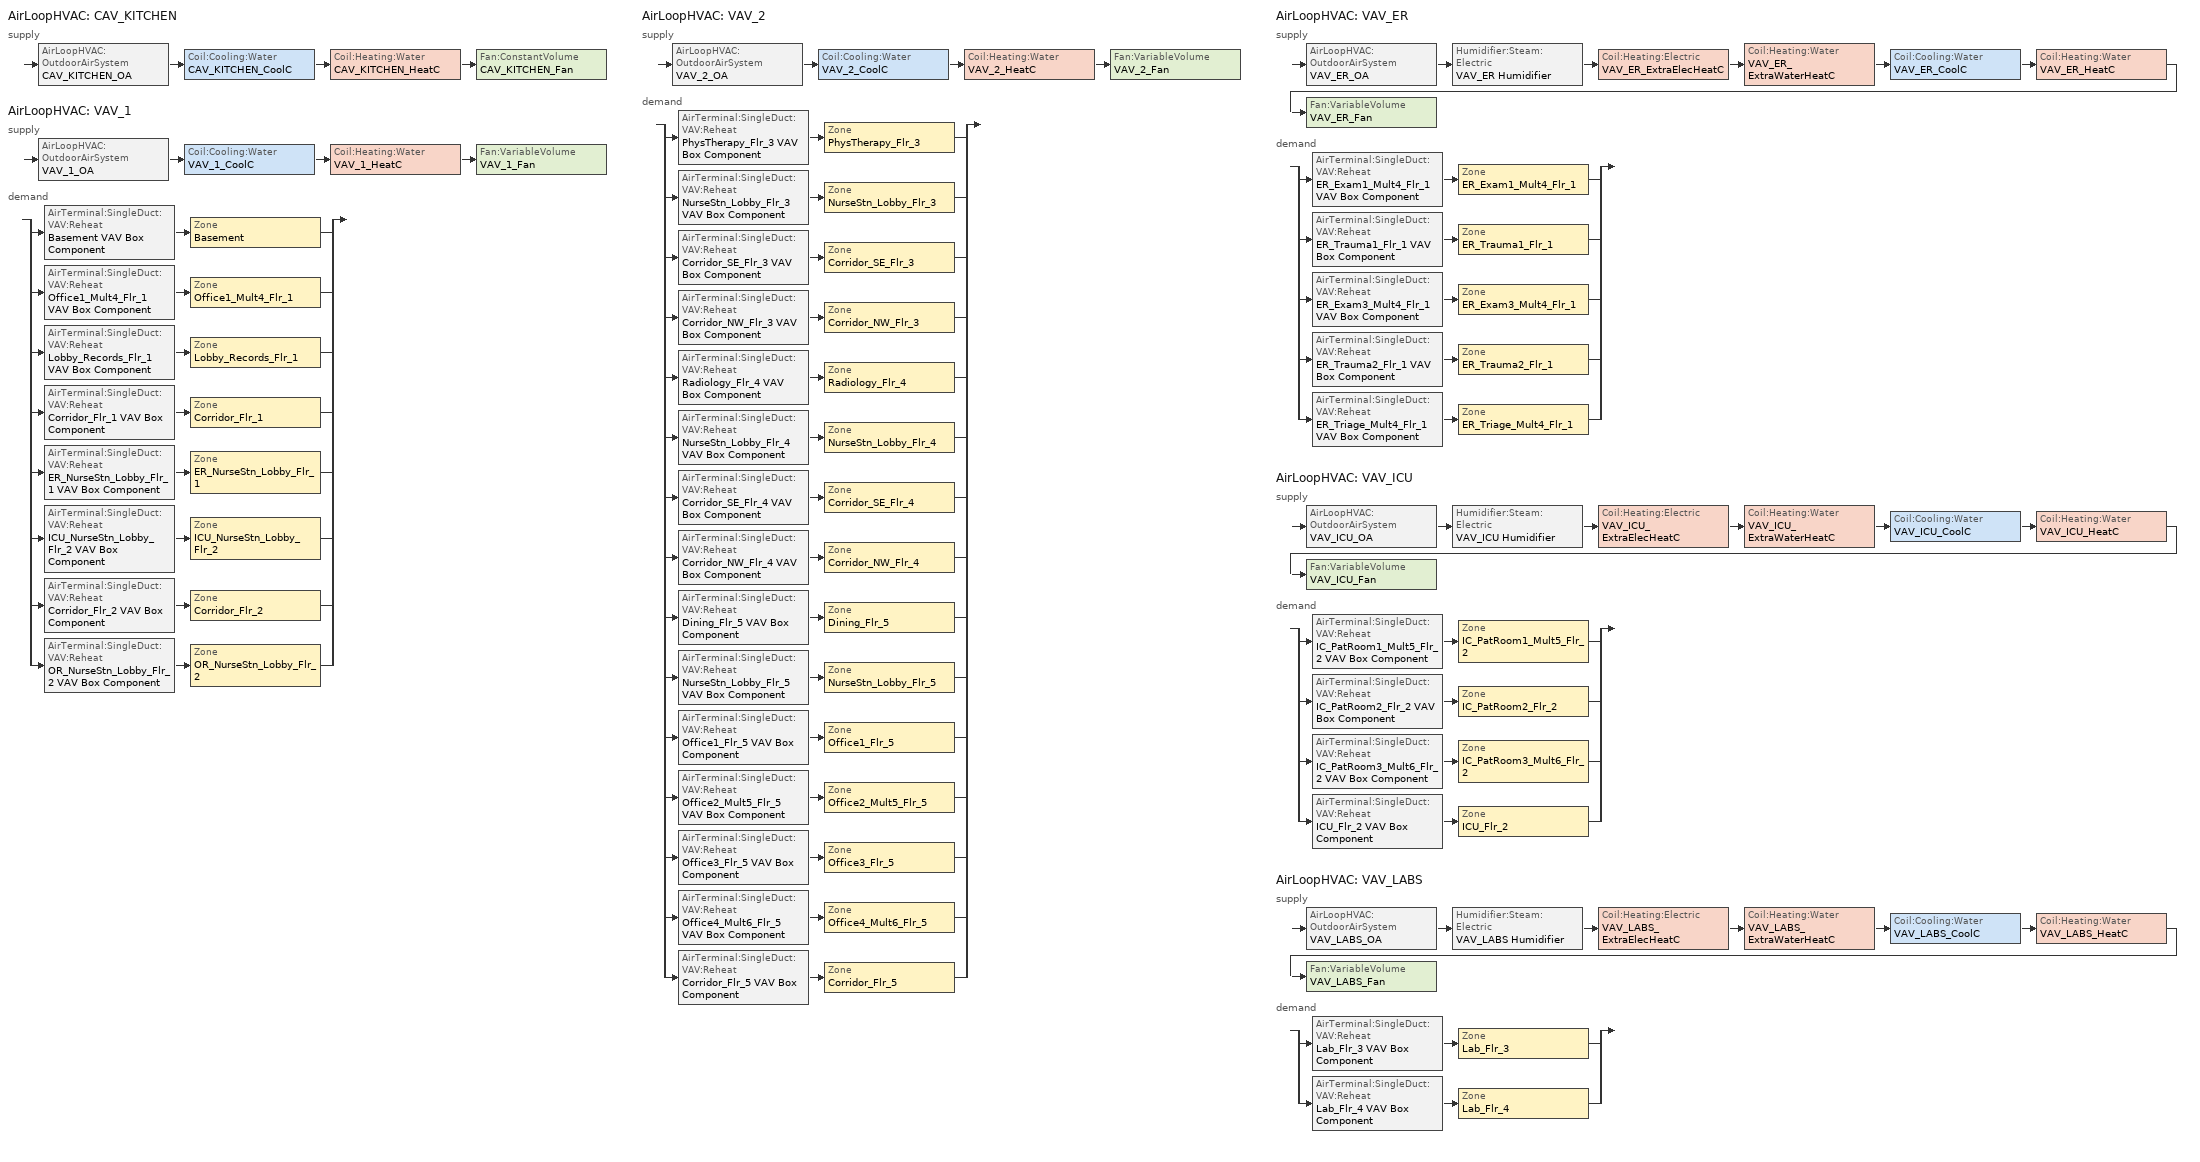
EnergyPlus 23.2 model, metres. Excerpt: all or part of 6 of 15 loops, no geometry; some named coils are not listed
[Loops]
AirLoopHVAC 'CAV_KITCHEN'
 supply: AirLoopHVAC:OutdoorAirSystem 'CAV_KITCHEN_OA' > Coil:Cooling:Water 'CAV_KITCHEN_CoolC' > Coil:Heating:Water 'CAV_KITCHEN_HeatC' > Fan:ConstantVolume 'CAV_KITCHEN_Fan'
AirLoopHVAC 'VAV_1'
 supply: AirLoopHVAC:OutdoorAirSystem 'VAV_1_OA' > Coil:Cooling:Water 'VAV_1_CoolC' > Coil:Heating:Water 'VAV_1_HeatC' > Fan:VariableVolume 'VAV_1_Fan'
 demand: split
  | AirTerminal:SingleDuct:VAV:Reheat 'Basement VAV Box Component' > Zone 'Basement'
  | AirTerminal:SingleDuct:VAV:Reheat 'Office1_Mult4_Flr_1 VAV Box Component' > Zone 'Office1_Mult4_Flr_1'
  | AirTerminal:SingleDuct:VAV:Reheat 'Lobby_Records_Flr_1 VAV Box Component' > Zone 'Lobby_Records_Flr_1'
  | AirTerminal:SingleDuct:VAV:Reheat 'Corridor_Flr_1 VAV Box Component' > Zone 'Corridor_Flr_1'
  | AirTerminal:SingleDuct:VAV:Reheat 'ER_NurseStn_Lobby_Flr_1 VAV Box Component' > Zone 'ER_NurseStn_Lobby_Flr_1'
  | AirTerminal:SingleDuct:VAV:Reheat 'ICU_NurseStn_Lobby_Flr_2 VAV Box Component' > Zone 'ICU_NurseStn_Lobby_Flr_2'
  | AirTerminal:SingleDuct:VAV:Reheat 'Corridor_Flr_2 VAV Box Component' > Zone 'Corridor_Flr_2'
  | AirTerminal:SingleDuct:VAV:Reheat 'OR_NurseStn_Lobby_Flr_2 VAV Box Component' > Zone 'OR_NurseStn_Lobby_Flr_2'
AirLoopHVAC 'VAV_2'
 supply: AirLoopHVAC:OutdoorAirSystem 'VAV_2_OA' > Coil:Cooling:Water 'VAV_2_CoolC' > Coil:Heating:Water 'VAV_2_HeatC' > Fan:VariableVolume 'VAV_2_Fan'
 demand: split
  | AirTerminal:SingleDuct:VAV:Reheat 'PhysTherapy_Flr_3 VAV Box Component' > Zone 'PhysTherapy_Flr_3'
  | AirTerminal:SingleDuct:VAV:Reheat 'NurseStn_Lobby_Flr_3 VAV Box Component' > Zone 'NurseStn_Lobby_Flr_3'
  | AirTerminal:SingleDuct:VAV:Reheat 'Corridor_SE_Flr_3 VAV Box Component' > Zone 'Corridor_SE_Flr_3'
  | AirTerminal:SingleDuct:VAV:Reheat 'Corridor_NW_Flr_3 VAV Box Component' > Zone 'Corridor_NW_Flr_3'
  | AirTerminal:SingleDuct:VAV:Reheat 'Radiology_Flr_4 VAV Box Component' > Zone 'Radiology_Flr_4'
  | AirTerminal:SingleDuct:VAV:Reheat 'NurseStn_Lobby_Flr_4 VAV Box Component' > Zone 'NurseStn_Lobby_Flr_4'
  | AirTerminal:SingleDuct:VAV:Reheat 'Corridor_SE_Flr_4 VAV Box Component' > Zone 'Corridor_SE_Flr_4'
  | AirTerminal:SingleDuct:VAV:Reheat 'Corridor_NW_Flr_4 VAV Box Component' > Zone 'Corridor_NW_Flr_4'
  | AirTerminal:SingleDuct:VAV:Reheat 'Dining_Flr_5 VAV Box Component' > Zone 'Dining_Flr_5'
  | AirTerminal:SingleDuct:VAV:Reheat 'NurseStn_Lobby_Flr_5 VAV Box Component' > Zone 'NurseStn_Lobby_Flr_5'
  | AirTerminal:SingleDuct:VAV:Reheat 'Office1_Flr_5 VAV Box Component' > Zone 'Office1_Flr_5'
  | AirTerminal:SingleDuct:VAV:Reheat 'Office2_Mult5_Flr_5 VAV Box Component' > Zone 'Office2_Mult5_Flr_5'
  | AirTerminal:SingleDuct:VAV:Reheat 'Office3_Flr_5 VAV Box Component' > Zone 'Office3_Flr_5'
  | AirTerminal:SingleDuct:VAV:Reheat 'Office4_Mult6_Flr_5 VAV Box Component' > Zone 'Office4_Mult6_Flr_5'
  | AirTerminal:SingleDuct:VAV:Reheat 'Corridor_Flr_5 VAV Box Component' > Zone 'Corridor_Flr_5'
AirLoopHVAC 'VAV_ER'
 supply: AirLoopHVAC:OutdoorAirSystem 'VAV_ER_OA' > Humidifier:Steam:Electric 'VAV_ER Humidifier' > Coil:Heating:Electric 'VAV_ER_ExtraElecHeatC' > Coil:Heating:Water 'VAV_ER_ExtraWaterHeatC' > Coil:Cooling:Water 'VAV_ER_CoolC' > Coil:Heating:Water 'VAV_ER_HeatC' > Fan:VariableVolume 'VAV_ER_Fan'
 demand: split
  | AirTerminal:SingleDuct:VAV:Reheat 'ER_Exam1_Mult4_Flr_1 VAV Box Component' > Zone 'ER_Exam1_Mult4_Flr_1'
  | AirTerminal:SingleDuct:VAV:Reheat 'ER_Trauma1_Flr_1 VAV Box Component' > Zone 'ER_Trauma1_Flr_1'
  | AirTerminal:SingleDuct:VAV:Reheat 'ER_Exam3_Mult4_Flr_1 VAV Box Component' > Zone 'ER_Exam3_Mult4_Flr_1'
  | AirTerminal:SingleDuct:VAV:Reheat 'ER_Trauma2_Flr_1 VAV Box Component' > Zone 'ER_Trauma2_Flr_1'
  | AirTerminal:SingleDuct:VAV:Reheat 'ER_Triage_Mult4_Flr_1 VAV Box Component' > Zone 'ER_Triage_Mult4_Flr_1'
AirLoopHVAC 'VAV_ICU'
 supply: AirLoopHVAC:OutdoorAirSystem 'VAV_ICU_OA' > Humidifier:Steam:Electric 'VAV_ICU Humidifier' > Coil:Heating:Electric 'VAV_ICU_ExtraElecHeatC' > Coil:Heating:Water 'VAV_ICU_ExtraWaterHeatC' > Coil:Cooling:Water 'VAV_ICU_CoolC' > Coil:Heating:Water 'VAV_ICU_HeatC' > Fan:VariableVolume 'VAV_ICU_Fan'
 demand: split
  | AirTerminal:SingleDuct:VAV:Reheat 'IC_PatRoom1_Mult5_Flr_2 VAV Box Component' > Zone 'IC_PatRoom1_Mult5_Flr_2'
  | AirTerminal:SingleDuct:VAV:Reheat 'IC_PatRoom2_Flr_2 VAV Box Component' > Zone 'IC_PatRoom2_Flr_2'
  | AirTerminal:SingleDuct:VAV:Reheat 'IC_PatRoom3_Mult6_Flr_2 VAV Box Component' > Zone 'IC_PatRoom3_Mult6_Flr_2'
  | AirTerminal:SingleDuct:VAV:Reheat 'ICU_Flr_2 VAV Box Component' > Zone 'ICU_Flr_2'
AirLoopHVAC 'VAV_LABS'
 supply: AirLoopHVAC:OutdoorAirSystem 'VAV_LABS_OA' > Humidifier:Steam:Electric 'VAV_LABS Humidifier' > Coil:Heating:Electric 'VAV_LABS_ExtraElecHeatC' > Coil:Heating:Water 'VAV_LABS_ExtraWaterHeatC' > Coil:Cooling:Water 'VAV_LABS_CoolC' > Coil:Heating:Water 'VAV_LABS_HeatC' > Fan:VariableVolume 'VAV_LABS_Fan'
 demand: split
  | AirTerminal:SingleDuct:VAV:Reheat 'Lab_Flr_3 VAV Box Component' > Zone 'Lab_Flr_3'
  | AirTerminal:SingleDuct:VAV:Reheat 'Lab_Flr_4 VAV Box Component' > Zone 'Lab_Flr_4'
[AirLoopHVAC] Design supply air flow rate=Autosize
CAV_KITCHEN; VAV_1; VAV_2; VAV_ER; VAV_ICU; VAV_LABS
[AirTerminal:SingleDuct:ConstantVolume:NoReheat]
Kitchen_Flr_5 CAV Box: Availability schedule=ALWAYS_ON; Maximum air flow rate=Autosize
[AirTerminal:SingleDuct:VAV:Reheat] Availability schedule=ALWAYS_ON; Convergence tolerance=0.001; Damper heating action=ReverseWithLimits; Maximum air flow rate=Autosize; Maximum flow fraction during reheat=0.5; Maximum hot water or steam flow rate=Autosize; Maximum reheat air temperature=40; Minimum hot water or steam flow rate=0; Zone minimum air flow input method=Constant
Name | Constant minimum air flow fraction | Reheat coil
Basement VAV Box Component | 0.378 | Basement VAV Box Reheat Coil
Corridor_Flr_1 VAV Box Component | 0.51 | Corridor_Flr_1 VAV Box Reheat Coil
Corridor_Flr_2 VAV Box Component | 0.538 | Corridor_Flr_2 VAV Box Reheat Coil
Corridor_Flr_5 VAV Box Component | 0.273 | Corridor_Flr_5 VAV Box Reheat Coil
Corridor_NW_Flr_3 VAV Box Component | 0.476 | Corridor_NW_Flr_3 VAV Box Reheat Coil
Corridor_NW_Flr_4 VAV Box Component | 0.424 | Corridor_NW_Flr_4 VAV Box Reheat Coil
Corridor_SE_Flr_3 VAV Box Component | 0.482 | Corridor_SE_Flr_3 VAV Box Reheat Coil
Corridor_SE_Flr_4 VAV Box Component | 0.425 | Corridor_SE_Flr_4 VAV Box Reheat Coil
Dining_Flr_5 VAV Box Component | 0.579 | Dining_Flr_5 VAV Box Reheat Coil
ER_Exam1_Mult4_Flr_1 VAV Box Component | 1 | ER_Exam1_Mult4_Flr_1 VAV Box Reheat Coil
ER_Exam3_Mult4_Flr_1 VAV Box Component | 1 | ER_Exam3_Mult4_Flr_1 VAV Box Reheat Coil
ER_NurseStn_Lobby_Flr_1 VAV Box Component | 0.204 | ER_NurseStn_Lobby_Flr_1 VAV Box Reheat Coil
ER_Trauma1_Flr_1 VAV Box Component | 1 | ER_Trauma1_Flr_1 VAV Box Reheat Coil
ER_Trauma2_Flr_1 VAV Box Component | 1 | ER_Trauma2_Flr_1 VAV Box Reheat Coil
ER_Triage_Mult4_Flr_1 VAV Box Component | 1 | ER_Triage_Mult4_Flr_1 VAV Box Reheat Coil
ICU_Flr_2 VAV Box Component | 1 | ICU_Flr_2 VAV Box Reheat Coil
ICU_NurseStn_Lobby_Flr_2 VAV Box Component | 0.161 | ICU_NurseStn_Lobby_Flr_2 VAV Box Reheat Coil
IC_PatRoom1_Mult5_Flr_2 VAV Box Component | 1 | IC_PatRoom1_Mult5_Flr_2 VAV Box Reheat Coil
IC_PatRoom2_Flr_2 VAV Box Component | 1 | IC_PatRoom2_Flr_2 VAV Box Reheat Coil
IC_PatRoom3_Mult6_Flr_2 VAV Box Component | 1 | IC_PatRoom3_Mult6_Flr_2 VAV Box Reheat Coil
Lab_Flr_3 VAV Box Component | 1 | Lab_Flr_3 VAV Box Reheat Coil
Lab_Flr_4 VAV Box Component | 1 | Lab_Flr_4 VAV Box Reheat Coil
Lobby_Records_Flr_1 VAV Box Component | 0.438 | Lobby_Records_Flr_1 VAV Box Reheat Coil
NurseStn_Lobby_Flr_3 VAV Box Component | 0.25 | NurseStn_Lobby_Flr_3 VAV Box Reheat Coil
NurseStn_Lobby_Flr_4 VAV Box Component | 0.233 | NurseStn_Lobby_Flr_4 VAV Box Reheat Coil
NurseStn_Lobby_Flr_5 VAV Box Component | 0.185 | NurseStn_Lobby_Flr_5 VAV Box Reheat Coil
OR_NurseStn_Lobby_Flr_2 VAV Box Component | 0.202 | OR_NurseStn_Lobby_Flr_2 VAV Box Reheat Coil
Office1_Flr_5 VAV Box Component | 0.161 | Office1_Flr_5 VAV Box Reheat Coil
Office1_Mult4_Flr_1 VAV Box Component | 0.131 | Office1_Mult4_Flr_1 VAV Box Reheat Coil
Office2_Mult5_Flr_5 VAV Box Component | 0.236 | Office2_Mult5_Flr_5 VAV Box Reheat Coil
Office3_Flr_5 VAV Box Component | 0.132 | Office3_Flr_5 VAV Box Reheat Coil
Office4_Mult6_Flr_5 VAV Box Component | 0.113 | Office4_Mult6_Flr_5 VAV Box Reheat Coil
PhysTherapy_Flr_3 VAV Box Component | 0.223 | PhysTherapy_Flr_3 VAV Box Reheat Coil
Radiology_Flr_4 VAV Box Component | 0.056 | Radiology_Flr_4 VAV Box Reheat Coil
[Coil:Cooling:Water] Availability schedule=ALWAYS_ON; Design air flow rate=Autosize; Design inlet air humidity ratio=Autosize; Design inlet air temperature=Autosize; Design inlet water temperature=8.89; Design outlet air humidity ratio=Autosize; Design outlet air temperature=Autosize; Design water flow rate=Autosize; Heat exchanger configuration=CrossFlow; Type of analysis=SimpleAnalysis
CAV_KITCHEN_CoolC; VAV_1_CoolC; VAV_2_CoolC; VAV_ER_CoolC; VAV_ICU_CoolC; VAV_LABS_CoolC
[Coil:Heating:Electric] Efficiency=1; Nominal capacity=10000000
Name | Availability schedule
VAV_ER_ExtraElecHeatC | ER_ExtraElecHeatC_Sch
VAV_ICU_ExtraElecHeatC | ICU_ExtraElecHeatC_Sch
VAV_LABS_ExtraElecHeatC | LABS_ExtraElecHeatC_Sch
[Coil:Heating:Water] Rated capacity=Autosize; Rated inlet water temperature=48.89; Rated outlet water temperature=35
Name | Availability schedule | Maximum water flow rate | Performance input method | Rated inlet air temperature | Rated outlet air temperature | U factor times area value | Rated ratio for air and water convection
CAV_KITCHEN_HeatC; VAV_1_HeatC; VAV_2_HeatC; VAV_ER_HeatC; VAV_ICU_HeatC; VAV_LABS_HeatC | ALWAYS_ON | Autosize | UFactorTimesAreaAndDesignWaterFlowRate | 12.8 | 40 | Autosize
VAV_ER_ExtraWaterHeatC | ER_ExtraWaterHeatC_Sch |  | NominalCapacity | 16.6 | 32.2 |  | 0.5
VAV_ICU_ExtraWaterHeatC | ICU_ExtraWaterHeatC_Sch |  | NominalCapacity | 16.6 | 32.2 |  | 0.5
VAV_LABS_ExtraWaterHeatC | LABS_ExtraWaterHeatC_Sch |  | NominalCapacity | 16.6 | 32.2 |  | 0.5
[Controller:MechanicalVentilation] Availability schedule=BLDG_OA_FRAC_SCH; Demand controlled ventilation=Yes; System outdoor air method=Standard62.1VentilationRateProcedureWithLimit
Name | Zone or zonelist name 1 | Design specification outdoor air object name 1 | Design specification zone air distribution object name 1 | Zone or zonelist name 2 | Design specification outdoor air object name 2 | Design specification zone air distribution object name 2 | Zone or zonelist name 3 | Design specification outdoor air object name 3 | Design specification zone air distribution object name 3 | Zone or zonelist name 4 | Design specification outdoor air object name 4 | Design specification zone air distribution object name 4 | Zone or zonelist name 5 | Design specification outdoor air object name 5 | Design specification zone air distribution object name 5 | Zone or zonelist name 6 | Design specification outdoor air object name 6 | Design specification zone air distribution object name 6 | Zone or zonelist name 7 | Design specification outdoor air object name 7 | Design specification zone air distribution object name 7 | Zone or zonelist name 8 | Design specification outdoor air object name 8 | Design specification zone air distribution object name 8 | Zone or zonelist name 9 | Design specification outdoor air object name 9 | Design specification zone air distribution object name 9 | Zone or zonelist name 10 | Design specification outdoor air object name 10 | Design specification zone air distribution object name 10 | Zone or zonelist name 11 | Design specification outdoor air object name 11 | Design specification zone air distribution object name 11 | Zone or zonelist name 12 | Design specification outdoor air object name 12 | Design specification zone air distribution object name 12 | Zone or zonelist name 13 | Design specification outdoor air object name 13 | Design specification zone air distribution object name 13 | Zone or zonelist name 14 | Design specification outdoor air object name 14 | Design specification zone air distribution object name 14 | Zone or zonelist name 15 | Design specification outdoor air object name 15 | Design specification zone air distribution object name 15
VAV_1_DCV | Basement | CM DSOA Basement | CM DSZAD Basement | Office1_Mult4_Flr_1 | CM DSOA Office1_Mult4_Flr_1 | CM DSZAD Office1_Mult4_Flr_1 | Lobby_Records_Flr_1 | CM DSOA Lobby_Records_Flr_1 | CM DSZAD Lobby_Records_Flr_1 | Corridor_Flr_1 | CM DSOA Corridor_Flr_1 | CM DSZAD Corridor_Flr_1 | Er_Nursestn_Lobby_Flr_1 | CM DSOA Er_Nursestn_Lobby_Flr_1 | CM DSZAD Er_Nursestn_Lobby_Flr_1 | Icu_Nursestn_Lobby_Flr_2 | CM DSOA Icu_Nursestn_Lobby_Flr_2 | CM DSZAD Icu_Nursestn_Lobby_Flr_2 | Corridor_Flr_2 | CM DSOA Corridor_Flr_2 | CM DSZAD Corridor_Flr_2 | Or_Nursestn_Lobby_Flr_2 | CM DSOA Or_Nursestn_Lobby_Flr_2 | CM DSZAD Or_Nursestn_Lobby_Flr_2
VAV_2_DCV | Phystherapy_Flr_3 | CM DSOA Phystherapy_Flr_3 | CM DSZAD Phystherapy_Flr_3 | Nursestn_Lobby_Flr_3 | CM DSOA Nursestn_Lobby_Flr_3 | CM DSZAD Nursestn_Lobby_Flr_3 | Corridor_Se_Flr_3 | CM DSOA Corridor_Se_Flr_3 | CM DSZAD Corridor_Se_Flr_3 | Corridor_Nw_Flr_3 | CM DSOA Corridor_Nw_Flr_3 | CM DSZAD Corridor_Nw_Flr_3 | Radiology_Flr_4 | CM DSOA Radiology_Flr_4 | CM DSZAD Radiology_Flr_4 | Nursestn_Lobby_Flr_4 | CM DSOA Nursestn_Lobby_Flr_4 | CM DSZAD Nursestn_Lobby_Flr_4 | Corridor_Se_Flr_4 | CM DSOA Corridor_Se_Flr_4 | CM DSZAD Corridor_Se_Flr_4 | Corridor_Nw_Flr_4 | CM DSOA Corridor_Nw_Flr_4 | CM DSZAD Corridor_Nw_Flr_4 | Dining_Flr_5 | CM DSOA Dining_Flr_5 | CM DSZAD Dining_Flr_5 | Nursestn_Lobby_Flr_5 | CM DSOA Nursestn_Lobby_Flr_5 | CM DSZAD Nursestn_Lobby_Flr_5 | Office1_Flr_5 | CM DSOA Office1_Flr_5 | CM DSZAD Office1_Flr_5 | Office2_Mult5_Flr_5 | CM DSOA Office2_Mult5_Flr_5 | CM DSZAD Office2_Mult5_Flr_5 | Office3_Flr_5 | CM DSOA Office3_Flr_5 | CM DSZAD Office3_Flr_5 | Office4_Mult6_Flr_5 | CM DSOA Office4_Mult6_Flr_5 | CM DSZAD Office4_Mult6_Flr_5 | Corridor_Flr_5 | CM DSOA Corridor_Flr_5 | CM DSZAD Corridor_Flr_5
[Controller:OutdoorAir] Economizer control action type=ModulateFlow; Lockout type=LockoutWithHeating; Maximum outdoor air flow rate=Autosize; Minimum limit type=FixedMinimum
Name | Economizer control type | Minimum outdoor air flow rate | Minimum outdoor air schedule | Heat recovery bypass control type | Maximum fraction of outdoor air schedule | Mechanical ventilation controller | Minimum fraction of outdoor air schedule
CAV_KITCHEN_OA_Controller | DifferentialDryBulb | Autosize | Kitchen_Exhaust_SCH
VAV_1_OA_Controller | DifferentialDryBulb | 0 | MinOA_Sched | BypassWhenOAFlowGreaterThanMinimum | VAV_1 Max OA Fraction | VAV_1_DCV | BLDG_OA_FRAC_SCH
VAV_2_OA_Controller | DifferentialDryBulb | 0 | MinOA_Sched |  | VAV_2 Max OA Fraction | VAV_2_DCV | BLDG_OA_FRAC_SCH
VAV_ER_OA_Controller | NoEconomizer | Autosize | MinOA_Sched |  |  |  | VAV_ER_OAminOAFracSchedule
VAV_ICU_OA_Controller | NoEconomizer | Autosize | MinOA_Sched | BypassWhenOAFlowGreaterThanMinimum |  |  | VAV_ICU_OAminOAFracSchedule
VAV_LABS_OA_Controller | NoEconomizer | Autosize | MinOA_Sched |  |  |  | VAV_LABS_OAminOAFracSchedule
[Controller:WaterCoil] Actuator variable=Flow; Maximum actuated flow=Autosize; Minimum actuated flow=0
Name | Action | Control variable | Controller convergence tolerance
CAV_KITCHEN_CoolC_Controller; VAV_1_CoolC_Controller; VAV_2_CoolC_Controller | Reverse | Temperature
CAV_KITCHEN_HeatC_Controller; VAV_1_HeatC_Controller; VAV_2_HeatC_Controller; VAV_ER_ExtraWaterHeatC_Controller; VAV_ER_HeatC_Controller; VAV_ICU_ExtraWaterHeatC_Controller; VAV_ICU_HeatC_Controller; VAV_LABS_ExtraWaterHeatC_Controller; VAV_LABS_HeatC_Controller | Normal | Temperature | 0.0001
VAV_ER_CoolC_Controller; VAV_ICU_CoolC_Controller; VAV_LABS_CoolC_Controller | Reverse | TemperatureAndHumidityRatio
[DesignSpecification:OutdoorAir]
Name | Outdoor air flow per person | Outdoor air flow per zone floor area | Outdoor air method | Outdoor air flow per zone
CM DSOA Basement | 1e-08 | 0.000368277 | Sum
CM DSOA Corridor_Flr_1; CM DSOA Corridor_Flr_2; CM DSOA Corridor_Flr_5; CM DSOA Corridor_Nw_Flr_3; CM DSOA Corridor_Nw_Flr_4; CM DSOA Corridor_Se_Flr_3; CM DSOA Corridor_Se_Flr_4 | 1e-08 | 0.000304781 | Sum
CM DSOA Dining_Flr_5 | 1e-08 | 0.00129532 | Sum
CM DSOA Er_Nursestn_Lobby_Flr_1; CM DSOA Icu_Nursestn_Lobby_Flr_2; CM DSOA Lobby_Records_Flr_1; CM DSOA Nursestn_Lobby_Flr_3; CM DSOA Nursestn_Lobby_Flr_4; CM DSOA Nursestn_Lobby_Flr_5; CM DSOA Or_Nursestn_Lobby_Flr_2 | 1e-08 | 0.000338645 | Sum
CM DSOA Office1_Flr_5; CM DSOA Office1_Mult4_Flr_1; CM DSOA Office2_Mult5_Flr_5; CM DSOA Office3_Flr_5; CM DSOA Office4_Mult6_Flr_5 | 1e-08 | 0.00048257 | Sum
CM DSOA Phystherapy_Flr_3; CM DSOA Radiology_Flr_4 | 1e-08 | 0.000380976 | Sum
SZ DSOA Basement |  | 0.000368277 | Flow/Area | 0
SZ DSOA Corridor_Flr_1; SZ DSOA Corridor_Flr_2; SZ DSOA Corridor_NW_Flr_3; SZ DSOA Corridor_NW_Flr_4; SZ DSOA Corridor_SE_Flr_3; SZ DSOA Corridor_SE_Flr_4 |  | 0.000304781 | Flow/Area | 0
SZ DSOA Corridor_Flr_5 |  | 0.000304798 | Flow/Area | 0
SZ DSOA Dining_Flr_5 |  | 0.00129532 | Flow/Area | 0
SZ DSOA ER_Exam1_Mult4_Flr_1; SZ DSOA ER_Exam3_Mult4_Flr_1; SZ DSOA ER_Trauma1_Flr_1; SZ DSOA ER_Trauma2_Flr_1; SZ DSOA ER_Triage_Mult4_Flr_1 |  | 0.00237022 | Flow/Area | 0
SZ DSOA ER_NurseStn_Lobby_Flr_1; SZ DSOA ICU_NurseStn_Lobby_Flr_2; SZ DSOA Lobby_Records_Flr_1; SZ DSOA NurseStn_Lobby_Flr_3; SZ DSOA NurseStn_Lobby_Flr_4; SZ DSOA NurseStn_Lobby_Flr_5; SZ DSOA OR_NurseStn_Lobby_Flr_2 |  | 0.000338645 | Flow/Area | 0
SZ DSOA ICU_Flr_2; SZ DSOA IC_PatRoom1_Mult5_Flr_2; SZ DSOA IC_PatRoom2_Flr_2; SZ DSOA IC_PatRoom3_Mult6_Flr_2 |  | 0.00237024 | Flow/Area | 0
SZ DSOA Lab_Flr_3; SZ DSOA Lab_Flr_4 |  | 0.00116833 | Flow/Area | 0
SZ DSOA Office1_Flr_5; SZ DSOA Office1_Mult4_Flr_1; SZ DSOA Office2_Mult5_Flr_5; SZ DSOA Office3_Flr_5; SZ DSOA Office4_Mult6_Flr_5 |  | 0.00048257 | Flow/Area | 0
SZ DSOA PhysTherapy_Flr_3; SZ DSOA Radiology_Flr_4 |  | 0.000380976 | Flow/Area | 0
[DesignSpecification:ZoneAirDistribution] Zone air distribution effectiveness in cooling mode=1; Zone air distribution effectiveness in heating mode=1
Name | Minimum zone ventilation efficiency
CM DSZAD Basement; CM DSZAD Corridor_Flr_1; CM DSZAD Corridor_Flr_2; CM DSZAD Corridor_Flr_5; CM DSZAD Corridor_Nw_Flr_3; CM DSZAD Corridor_Nw_Flr_4; CM DSZAD Corridor_Se_Flr_3; CM DSZAD Corridor_Se_Flr_4; CM DSZAD Dining_Flr_5; CM DSZAD Er_Nursestn_Lobby_Flr_1; CM DSZAD Icu_Nursestn_Lobby_Flr_2; CM DSZAD Lobby_Records_Flr_1; CM DSZAD Nursestn_Lobby_Flr_3; CM DSZAD Nursestn_Lobby_Flr_4; CM DSZAD Nursestn_Lobby_Flr_5; CM DSZAD Office1_Flr_5; CM DSZAD Office1_Mult4_Flr_1; CM DSZAD Office2_Mult5_Flr_5; CM DSZAD Office3_Flr_5; CM DSZAD Office4_Mult6_Flr_5; CM DSZAD Or_Nursestn_Lobby_Flr_2; CM DSZAD Phystherapy_Flr_3; CM DSZAD Radiology_Flr_4
VAV_Zone_AirDistribution | 0.6
[EnergyManagementSystem:Actuator] Actuated component control type=Temperature Setpoint; Actuated component type=System Node Setpoint
Name | Actuated component unique
ER_ExtraElecHeatC_SP | VAV_ER EXTRAELECHEATC-VAV_ER_EXTRAWATERHEATCNODE
ER_ExtraWaterHeatC_SP | VAV_ER ExtraWaterHeatC-VAV_ER_CoolCNode
ICU_ExtraElecHeatC_SP | VAV_ICU EXTRAELECHEATC-VAV_ICU_EXTRAWATERHEATCNODE
ICU_ExtraWaterHeatC_SP | VAV_ICU ExtraWaterHeatC-VAV_ICU_CoolCNode
LABS_ExtraElecHeatC_SP | VAV_LABS EXTRAELECHEATC-VAV_LABS_EXTRAWATERHEATCNODE
LABS_ExtraWaterHeatC_SP | VAV_LABS ExtraWaterHeatC-VAV_LABS_CoolCNode
[EnergyManagementSystem:InternalVariable] Internal data type=Fan Maximum Mass Flow Rate
Name | Internal data index key
ER_FanDesignMass | VAV_ER_Fan
ICU_FanDesignMass | VAV_ICU_Fan
LABS_FanDesignMass | VAV_LABS_Fan
[EnergyManagementSystem:OutputVariable] Type of data in variable=Averaged; Update frequency=SystemTimestep
Name | Ems variable
ER_ExtraElecHeatC_SP | ER_ExtraElecHeatC_SP
ER_ExtraWaterHeatC_SP | ER_ExtraWaterHeatC_SP
ICU_ExtraElecHeatC_SP | ICU_ExtraElecHeatC_SP
ICU_ExtraWaterHeatC_SP | ICU_ExtraWaterHeatC_SP
LABS_ExtraElecHeatC_SP | LABS_ExtraElecHeatC_SP
LABS_ExtraWaterHeatC_SP | LABS_ExtraWaterHeatC_SP
[EnergyManagementSystem:Program]
Patrms_Main: IF Patrms_Humidifier_Status > 0; SET Patrms_ExtraElecHeatC_Status = 1; SET Patrms_ExtraElecHeatC_SP = Patrms_AfterHumidifier_Temp + 0.36; ELSE; SET Patrms_ExtraElecHeatC_Status = 0; SET Patrms_ExtraElecHeatC_SP = NULL; ENDIF; IF T_OA < 10 && Patrms_HeatC_Status >0; SET HeatGain = 0 * (Patrms_FanDesignMass/1.2) *2118; SET FlowRate = (Patrms_FanMassFlow/1.2)*2118; SET Patrms_PreheatDeltaT = HeatGain/(1.08*FlowRate); SET Patrms_ExtraWaterHeatC_Status = 1; SET Patrms_ExtraWaterHeatC_SP = Patrms_AfterElecHeatC_Temp + Patrms_PreheatDeltaT; ELSE; SET Patrms_ExtraWaterHeatC_Status = 0; SET Patrms_ExtraWaterHeatC_SP = NULL; ENDIF
PlantPump_EMS_Program: IF ChillerPlantDemandLoad < 684947.265; SET Chiller2PumpStatus = 0; SET Chiller2Status = 0; SET Chiller2PumpFlow = 0; ELSE; SET Chiller2PumpStatus = 1; SET Chiller2Status = 1; SET Chiller2PumpFlow = Chiller2PumpDesignFlow; ENDIF
SetBoilerCurve: IF BoilerPLR >= PLRx; IF BoilerType == 1; SET BoilerCurve = 0.975 + 0.305*BoilerPLR - 0.527*(BoilerPLR^2) + 0.249*(BoilerPLR^3); ELSE; SET BoilerCurve = 0.907 + 0.320*BoilerPLR - 0.420*(BoilerPLR^2) + 0.193*(BoilerPLR^3); ENDIF; ELSE; IF BoilerPLR == 0; SET BoilerCurve = NULL; ELSE; IF BoilerPLR <0.05; SET BoilerCurve = (0.05/(0.05 + SkinLossRate)) * (Ecx/EtRated); ELSE; SET BoilerCurve = (BoilerPLR/(BoilerPLR + SkinLossRate)) * (Ecx/EtRated); ENDIF; ENDIF; ENDIF
[EnergyManagementSystem:Sensor]
Name | Output variable or output meter index key | Output variable or output meter
ER_AfterElecHeatC_Temp | VAV_ER EXTRAELECHEATC-VAV_ER_EXTRAWATERHEATCNODE | System Node Temperature
ER_AfterHumidifier_Temp | VAV_ER Humidifier-VAV_ER_ExtraElecHeatCNode | System Node Temperature
ER_HeatC_Status | VAV_ER_HeatC | Heating Coil Heating Rate
ER_Humidifier_Status | VAV_ER Humidifier | Humidifier Water Volume Flow Rate
ICU_AfterElecHeatC_Temp | VAV_ICU EXTRAELECHEATC-VAV_ICU_EXTRAWATERHEATCNODE | System Node Temperature
ICU_AfterHumidifier_Temp | VAV_ICU Humidifier-VAV_ICU_ExtraElecHeatCNode | System Node Temperature
ICU_HeatC_Status | VAV_ICU_HeatC | Heating Coil Heating Rate
ICU_Humidifier_Status | VAV_ICU Humidifier | Humidifier Water Volume Flow Rate
LABS_AfterElecHeatC_Temp | VAV_LABS EXTRAELECHEATC-VAV_LABS_EXTRAWATERHEATCNODE | System Node Temperature
LABS_AfterHumidifier_Temp | VAV_LABS Humidifier-VAV_LABS_ExtraElecHeatCNode | System Node Temperature
LABS_HeatC_Status | VAV_LABS_HeatC | Heating Coil Heating Rate
LABS_Humidifier_Status | VAV_LABS Humidifier | Humidifier Water Volume Flow Rate
VAV_1_OA | VAV_1 | Air System Outdoor Air Mass Flow Rate
VAV_1_OA_VRP | VAV_1 | Air System Outdoor Air Mechanical Ventilation Requested Mass Flow Rate
VAV_1_SUPPLY_FLOW | VAV_1_OA-VAV_1_CoolCNode | System Node Standard Density Volume Flow Rate
VAV_2_OA | VAV_2 | Air System Outdoor Air Mass Flow Rate
VAV_2_OA_VRP | VAV_2 | Air System Outdoor Air Mechanical Ventilation Requested Mass Flow Rate
VAV_2_SUPPLY_FLOW | VAV_2_OA-VAV_2_CoolCNode | System Node Standard Density Volume Flow Rate
[Fan:ConstantVolume]
CAV_KITCHEN_Fan: Availability schedule=HVACOperationSchd; End use subcategory=General; Fan total efficiency=0.61425; Maximum flow rate=Autosize; Motor efficiency=0.945; Motor in airstream fraction=1; Pressure rise=1018.41
[Fan:VariableVolume] Availability schedule=HVACOperationSchd; End use subcategory=General; Fan power coefficient 1=0.0408; Fan power coefficient 2=0.088; Fan power coefficient 3=-0.0729; Fan power coefficient 4=0.9437; Fan power coefficient 5=0; Fan power minimum flow fraction=0.25; Fan power minimum flow rate input method=Fraction; Maximum flow rate=Autosize; Motor in airstream fraction=1
Name | Fan total efficiency | Motor efficiency | Pressure rise
VAV_1_Fan | 0.6175 | 0.95 | 1389.42
VAV_2_Fan | 0.6201 | 0.954 | 1389.42
VAV_ER_Fan | 0.6045 | 0.93 | 1314.72
VAV_ICU_Fan | 0.6084 | 0.936 | 1389.42
VAV_LABS_Fan | 0.59605 | 0.917 | 1389.42
[Fan:ZoneExhaust] Availability schedule=Kitchen_Exhaust_SCH; End use subcategory=General; Fan total efficiency=1; Pressure rise=0
Name | Maximum flow rate
Corridor_Flr_5 Dummy Exhaust Fan | 0.1529
Dining_Flr_5 Dummy Exhaust Fan | 0.902364
NurseStn_Lobby_Flr_5 Dummy Exhaust Fan | 0.352073
Office1_Flr_5 Dummy Exhaust Fan; Office2_Mult5_Flr_5 Dummy Exhaust Fan; Office3_Flr_5 Dummy Exhaust Fan | 0.0335083
Office4_Mult6_Flr_5 Dummy Exhaust Fan | 0.00660726
[HeatExchanger:AirToAir:SensibleAndLatent] Availability schedule=Always_On; Frost control type=ExhaustOnly; Heat exchanger type=Rotary; Initial defrost time fraction=0.167; Latent effectiveness at 75 cooling air flow=0.6; Latent effectiveness at 75 heating air flow=0.6; Latent effectiveness at 100 cooling air flow=0.6; Latent effectiveness at 100 heating air flow=0.6; Nominal supply air flow rate=Autosize; Rate of defrost time fraction increase=1.44; Sensible effectiveness at 75 cooling air flow=0.75; Sensible effectiveness at 75 heating air flow=0.7; Sensible effectiveness at 100 cooling air flow=0.75; Sensible effectiveness at 100 heating air flow=0.7; Supply air outlet temperature control=Yes; Threshold temperature=-23.3
Name | Nominal electric power
ICU OA Heat Recovery | 1539.37
VAV_1 OA Heat Recovery | 3154.26
[Humidifier:Steam:Electric] Availability schedule=ALWAYS_ON; Rated capacity=3.72e-05; Rated fan power=0; Rated power=100000; Standby power=0
VAV_ER Humidifier; VAV_ICU Humidifier; VAV_LABS Humidifier
[SetpointManager:MixedAir] Control variable=Temperature
Name | Setpoint node or nodelist
CAV_KITCHEN SAT setpoint - Coil Clg | CAV_KITCHEN_CoolC-CAV_KITCHEN_HeatCNode
CAV_KITCHEN SAT setpoint - Coil Htg | CAV_KITCHEN_HeatC-CAV_KITCHEN_FanNode
CAV_KITCHEN_OAMixed Air Temp Manager | CAV_KITCHEN_OA-CAV_KITCHEN_CoolCNode
VAV_1_CoolC SAT Manager | VAV_1_CoolC-VAV_1_HeatCNode
VAV_1_HeatC SAT Manager | VAV_1_HeatC-VAV_1_FanNode
VAV_1_OAMixed Air Temp Manager | VAV_1_OA-VAV_1_CoolCNode
VAV_2_CoolC SAT Manager | VAV_2_CoolC-VAV_2_HeatCNode
VAV_2_HeatC SAT Manager | VAV_2_HeatC-VAV_2_FanNode
VAV_2_OAMixed Air Temp Manager | VAV_2_OA-VAV_2_CoolCNode
VAV_ER_CoolC SAT Manager | VAV_ER_CoolC-VAV_ER_HeatCNode
VAV_ER_ExtraElecHeatC Air Temp Manager | VAV_ER ExtraElecHeatC-VAV_ER_ExtraWaterHeatCNode
VAV_ER_ExtraWaterHeatC Air Temp Manager | VAV_ER ExtraWaterHeatC-VAV_ER_CoolCNode
VAV_ER_OAMixed Air Temp Manager | VAV_ER_OA-VAV_ER HumidifierNode
VAV_ICU_CoolC SAT Manager | VAV_ICU_CoolC-VAV_ICU_HeatCNode
VAV_ICU_ExtraElecHeatC Air Temp Manager | VAV_ICU ExtraElecHeatC-VAV_ICU_ExtraWaterHeatCNode
VAV_ICU_ExtraWaterHeatC Air Temp Manager | VAV_ICU ExtraWaterHeatC-VAV_ICU_CoolCNode
VAV_ICU_OAMixed Air Temp Manager | VAV_ICU_OA-VAV_ICU HumidifierNode
VAV_LABS_CoolC SAT Manager | VAV_LABS_CoolC-VAV_LABS_HeatCNode
VAV_LABS_ExtraElecHeatC Air Temp Manager | VAV_LABS ExtraElecHeatC-VAV_LABS_ExtraWaterHeatCNode
VAV_LABS_ExtraWaterHeatC Air Temp Manager | VAV_LABS ExtraWaterHeatC-VAV_LABS_CoolCNode
VAV_LABS_OAMixed Air Temp Manager | VAV_LABS_OA-VAV_LABS HumidifierNode
[SetpointManager:MultiZone:Humidity:Maximum]
Name | Hvac air loop | Setpoint node or nodelist
VAV_ER_CoolC HUMRAT setpoint | VAV_ER | VAV_ER_CoolC-VAV_ER_HeatCNode
VAV_ICU_CoolC HUMRAT setpoint | VAV_ICU | VAV_ICU_CoolC-VAV_ICU_HeatCNode
VAV_LABS_CoolC HUMRAT setpoint | VAV_LABS | VAV_LABS_CoolC-VAV_LABS_HeatCNode
[SetpointManager:MultiZone:Humidity:Minimum]
Name | Hvac air loop | Setpoint node or nodelist
VAV_ER Humidifier HUMRAT setpoint | VAV_ER | VAV_ER Humidifier-VAV_ER_ExtraElecHeatCNode
VAV_ICU Humidifier HUMRAT setpoint | VAV_ICU | VAV_ICU Humidifier-VAV_ICU_ExtraElecHeatCNode
VAV_LABS Humidifier HUMRAT setpoint | VAV_LABS | VAV_LABS Humidifier-VAV_LABS_ExtraElecHeatCNode
[SetpointManager:OutdoorAirPretreat] Control variable=Temperature; Maximum setpoint humidity ratio=1; Maximum setpoint temperature=99; Minimum setpoint humidity ratio=1e-05; Minimum setpoint temperature=-99
Name | Setpoint node or nodelist
ICU Heat Exhchanger Supply Air Temp Manager | ICU Heat Recovery Outlet Node
VAV_1 Heat Exhchanger Supply Air Temp Manager | VAV_1 Heat Recovery Outlet Node
[SetpointManager:OutdoorAirReset] Control variable=Temperature; Outdoor high temperature=21.1; Outdoor low temperature=10; Setpoint at outdoor high temperature=12.8; Setpoint at outdoor low temperature=15.6
Name | Setpoint node or nodelist
VAV_1 Supply Air Temperature Manager | VAV_1 Supply Equipment Outlet Node
VAV_2 Supply Air Temperature Manager | VAV_2 Supply Equipment Outlet Node
[SetpointManager:SingleZone:Cooling]
CAV_KITCHEN SAT setpoint - Clg: Control variable=Temperature; Control zone=Kitchen_Flr_5; Maximum supply air temperature=40; Minimum supply air temperature=12.8; Setpoint node or nodelist=CAV_KITCHEN Supply Equipment Outlet Node
[SetpointManager:SingleZone:Heating]
CAV_KITCHEN SAT setpoint - Htg: Control variable=Temperature; Control zone=Kitchen_Flr_5; Maximum supply air temperature=40; Minimum supply air temperature=12.8; Setpoint node or nodelist=Kitchen_Flr_5 Inlet Nodes
[Sizing:System] 100 outdoor air in cooling=No; 100 outdoor air in heating=No; Central cooling design supply air humidity ratio=0.007; Central cooling design supply air temperature=12.8; Central heating design supply air humidity ratio=0.008; Central heating design supply air temperature=12.8; Cooling supply air flow rate=0; Cooling supply air flow rate method=DesignDay; Heating supply air flow rate=0; Heating supply air flow rate method=DesignDay; Precool design humidity ratio=0.008; Precool design temperature=12.8; Preheat design humidity ratio=0.008; Preheat design temperature=7; System outdoor air method=ZoneSum; Type of load to size on=Sensible
Name | Central heating maximum system air flow ratio | Design outdoor air flow rate | Type of zone sum to use
VAV_1 | 0.3 | 4.3265 | Coincident
VAV_ER; VAV_ICU; VAV_LABS; CAV_KITCHEN | 1 | Autosize | NonCoincident
VAV_2 | 0.3 | 4.4794 | Coincident
[Sizing:Zone] Account for dedicated outdoor air system=No; Cooling design air flow rate=0; Cooling minimum air flow=0; Cooling minimum air flow fraction=0; Dedicated outdoor air high setpoint temperature for design=Autosize; Dedicated outdoor air low setpoint temperature for design=Autosize; Dedicated outdoor air system control strategy=NeutralSupplyAir; Heating design air flow method=DesignDay; Heating design air flow rate=0; Zone cooling design supply air humidity ratio=0.007; Zone cooling design supply air temperature=12.8; Zone cooling design supply air temperature input method=SupplyAirTemperature; Zone heating design supply air humidity ratio=0.008; Zone heating design supply air temperature=40; Zone heating design supply air temperature input method=SupplyAirTemperature
Name | Cooling design air flow method | Design specification outdoor air object | Design specification zone air distribution object | Cooling minimum air flow per zone floor area
Basement | DesignDay | SZ DSOA Basement | VAV_Zone_AirDistribution
ER_Exam1_Mult4_Flr_1 | DesignDayWithLimit | SZ DSOA ER_Exam1_Mult4_Flr_1 |  | 0.0142221
ER_Trauma1_Flr_1 | DesignDayWithLimit | SZ DSOA ER_Trauma1_Flr_1 |  | 0.0142221
ER_Exam3_Mult4_Flr_1 | DesignDayWithLimit | SZ DSOA ER_Exam3_Mult4_Flr_1 |  | 0.0142221
ER_Trauma2_Flr_1 | DesignDayWithLimit | SZ DSOA ER_Trauma2_Flr_1 |  | 0.0142221
ER_Triage_Mult4_Flr_1 | DesignDayWithLimit | SZ DSOA ER_Triage_Mult4_Flr_1 |  | 0.0142221
Office1_Mult4_Flr_1 | DesignDay | SZ DSOA Office1_Mult4_Flr_1 | VAV_Zone_AirDistribution
Lobby_Records_Flr_1 | DesignDay | SZ DSOA Lobby_Records_Flr_1 | VAV_Zone_AirDistribution
Corridor_Flr_1 | DesignDay | SZ DSOA Corridor_Flr_1 | VAV_Zone_AirDistribution
ER_NurseStn_Lobby_Flr_1 | DesignDay | SZ DSOA ER_NurseStn_Lobby_Flr_1 | VAV_Zone_AirDistribution
IC_PatRoom1_Mult5_Flr_2 | DesignDayWithLimit | SZ DSOA IC_PatRoom1_Mult5_Flr_2 |  | 0.00711111
IC_PatRoom2_Flr_2 | DesignDayWithLimit | SZ DSOA IC_PatRoom2_Flr_2 |  | 0.00711111
IC_PatRoom3_Mult6_Flr_2 | DesignDayWithLimit | SZ DSOA IC_PatRoom3_Mult6_Flr_2 |  | 0.00711111
ICU_Flr_2 | DesignDayWithLimit | SZ DSOA ICU_Flr_2 |  | 0.00711111
ICU_NurseStn_Lobby_Flr_2 | DesignDay | SZ DSOA ICU_NurseStn_Lobby_Flr_2 | VAV_Zone_AirDistribution
Corridor_Flr_2 | DesignDay | SZ DSOA Corridor_Flr_2 | VAV_Zone_AirDistribution
OR_NurseStn_Lobby_Flr_2 | DesignDay | SZ DSOA OR_NurseStn_Lobby_Flr_2 | VAV_Zone_AirDistribution
PhysTherapy_Flr_3 | DesignDay | SZ DSOA PhysTherapy_Flr_3 | VAV_Zone_AirDistribution
NurseStn_Lobby_Flr_3 | DesignDay | SZ DSOA NurseStn_Lobby_Flr_3 | VAV_Zone_AirDistribution
Lab_Flr_3 | DesignDay | SZ DSOA Lab_Flr_3
Corridor_SE_Flr_3 | DesignDay | SZ DSOA Corridor_SE_Flr_3 | VAV_Zone_AirDistribution
Corridor_NW_Flr_3 | DesignDay | SZ DSOA Corridor_NW_Flr_3 | VAV_Zone_AirDistribution
Radiology_Flr_4 | DesignDay | SZ DSOA Radiology_Flr_4 | VAV_Zone_AirDistribution
NurseStn_Lobby_Flr_4 | DesignDay | SZ DSOA NurseStn_Lobby_Flr_4 | VAV_Zone_AirDistribution
Lab_Flr_4 | DesignDay | SZ DSOA Lab_Flr_4
Corridor_SE_Flr_4 | DesignDay | SZ DSOA Corridor_SE_Flr_4 | VAV_Zone_AirDistribution
Corridor_NW_Flr_4 | DesignDay | SZ DSOA Corridor_NW_Flr_4 | VAV_Zone_AirDistribution
Dining_Flr_5 | DesignDay | SZ DSOA Dining_Flr_5 | VAV_Zone_AirDistribution
NurseStn_Lobby_Flr_5 | DesignDay | SZ DSOA NurseStn_Lobby_Flr_5 | VAV_Zone_AirDistribution
Office1_Flr_5 | DesignDay | SZ DSOA Office1_Flr_5 | VAV_Zone_AirDistribution
Office2_Mult5_Flr_5 | DesignDay | SZ DSOA Office2_Mult5_Flr_5 | VAV_Zone_AirDistribution
Office3_Flr_5 | DesignDay | SZ DSOA Office3_Flr_5 | VAV_Zone_AirDistribution
Office4_Mult6_Flr_5 | DesignDay | SZ DSOA Office4_Mult6_Flr_5 | VAV_Zone_AirDistribution
Corridor_Flr_5 | DesignDay | SZ DSOA Corridor_Flr_5 | VAV_Zone_AirDistribution
[ThermostatSetpoint:DualSetpoint] Cooling setpoint temperature schedule=ClgSetP_Sch; Heating setpoint temperature schedule=HtgSetP_Sch
Basement DualSPSched; Corridor_Flr_1 DualSPSched; Corridor_Flr_2 DualSPSched; Corridor_Flr_5 DualSPSched; Corridor_NW_Flr_3 DualSPSched; Corridor_NW_Flr_4 DualSPSched; Corridor_SE_Flr_3 DualSPSched; Corridor_SE_Flr_4 DualSPSched; Dining_Flr_5 DualSPSched; ER_Exam1_Mult4_Flr_1 DualSPSched; ER_Exam3_Mult4_Flr_1 DualSPSched; ER_NurseStn_Lobby_Flr_1 DualSPSched; ER_Trauma1_Flr_1 DualSPSched; ER_Trauma2_Flr_1 DualSPSched; ER_Triage_Mult4_Flr_1 DualSPSched; ICU_Flr_2 DualSPSched; ICU_NurseStn_Lobby_Flr_2 DualSPSched; IC_PatRoom1_Mult5_Flr_2 DualSPSched; IC_PatRoom2_Flr_2 DualSPSched; IC_PatRoom3_Mult6_Flr_2 DualSPSched; Lab_Flr_3 DualSPSched; Lab_Flr_4 DualSPSched; Lobby_Records_Flr_1 DualSPSched; NurseStn_Lobby_Flr_3 DualSPSched; NurseStn_Lobby_Flr_4 DualSPSched; NurseStn_Lobby_Flr_5 DualSPSched; OR_NurseStn_Lobby_Flr_2 DualSPSched; Office1_Flr_5 DualSPSched; Office1_Mult4_Flr_1 DualSPSched; Office2_Mult5_Flr_5 DualSPSched; Office3_Flr_5 DualSPSched; Office4_Mult6_Flr_5 DualSPSched; PhysTherapy_Flr_3 DualSPSched; Radiology_Flr_4 DualSPSched
[WaterHeater:Mixed]
SWH Laundry: Ambient temperature indicator=Zone; Ambient temperature zone=BASEMENT; Deadband temperature difference=2; Heater control type=Cycle; Heater fuel type=NaturalGas; Heater maximum capacity=87921.32; Heater minimum capacity=0; Heater thermal efficiency=0.803989; Maximum temperature limit=82.2222; Off cycle loss coefficient to ambient temperature=11.2541; Off cycle parasitic fuel type=NaturalGas; Off cycle parasitic heat fraction to tank=0; On cycle loss coefficient to ambient temperature=11.2541; Peak use flow rate=0.000176652; Setpoint temperature schedule=Laundry Setpoint Temp Schedule; Tank volume=1.13562; Use flow rate fraction schedule=LAUNDRY_SWH_SCH
[ZoneControl:Thermostat] Control type schedule=Dual Zone Control Type Sched
Name | Zone or zonelist | Control 1
Basement Thermostat | Basement | Basement DualSPSched
Corridor_Flr_1 Thermostat | Corridor_Flr_1 | Corridor_Flr_1 DualSPSched
Corridor_Flr_2 Thermostat | Corridor_Flr_2 | Corridor_Flr_2 DualSPSched
Corridor_Flr_5 Thermostat | Corridor_Flr_5 | Corridor_Flr_5 DualSPSched
Corridor_NW_Flr_3 Thermostat | Corridor_NW_Flr_3 | Corridor_NW_Flr_3 DualSPSched
Corridor_NW_Flr_4 Thermostat | Corridor_NW_Flr_4 | Corridor_NW_Flr_4 DualSPSched
Corridor_SE_Flr_3 Thermostat | Corridor_SE_Flr_3 | Corridor_SE_Flr_3 DualSPSched
Corridor_SE_Flr_4 Thermostat | Corridor_SE_Flr_4 | Corridor_SE_Flr_4 DualSPSched
Dining_Flr_5 Thermostat | Dining_Flr_5 | Dining_Flr_5 DualSPSched
ER_Exam1_Mult4_Flr_1 Thermostat | ER_Exam1_Mult4_Flr_1 | ER_Exam1_Mult4_Flr_1 DualSPSched
ER_Exam3_Mult4_Flr_1 Thermostat | ER_Exam3_Mult4_Flr_1 | ER_Exam3_Mult4_Flr_1 DualSPSched
ER_NurseStn_Lobby_Flr_1 Thermostat | ER_NurseStn_Lobby_Flr_1 | ER_NurseStn_Lobby_Flr_1 DualSPSched
ER_Trauma1_Flr_1 Thermostat | ER_Trauma1_Flr_1 | ER_Trauma1_Flr_1 DualSPSched
ER_Trauma2_Flr_1 Thermostat | ER_Trauma2_Flr_1 | ER_Trauma2_Flr_1 DualSPSched
ER_Triage_Mult4_Flr_1 Thermostat | ER_Triage_Mult4_Flr_1 | ER_Triage_Mult4_Flr_1 DualSPSched
ICU_Flr_2 Thermostat | ICU_Flr_2 | ICU_Flr_2 DualSPSched
ICU_NurseStn_Lobby_Flr_2 Thermostat | ICU_NurseStn_Lobby_Flr_2 | ICU_NurseStn_Lobby_Flr_2 DualSPSched
IC_PatRoom1_Mult5_Flr_2 Thermostat | IC_PatRoom1_Mult5_Flr_2 | IC_PatRoom1_Mult5_Flr_2 DualSPSched
IC_PatRoom2_Flr_2 Thermostat | IC_PatRoom2_Flr_2 | IC_PatRoom2_Flr_2 DualSPSched
IC_PatRoom3_Mult6_Flr_2 Thermostat | IC_PatRoom3_Mult6_Flr_2 | IC_PatRoom3_Mult6_Flr_2 DualSPSched
Lab_Flr_3 Thermostat | Lab_Flr_3 | Lab_Flr_3 DualSPSched
Lab_Flr_4 Thermostat | Lab_Flr_4 | Lab_Flr_4 DualSPSched
Lobby_Records_Flr_1 Thermostat | Lobby_Records_Flr_1 | Lobby_Records_Flr_1 DualSPSched
NurseStn_Lobby_Flr_3 Thermostat | NurseStn_Lobby_Flr_3 | NurseStn_Lobby_Flr_3 DualSPSched
NurseStn_Lobby_Flr_4 Thermostat | NurseStn_Lobby_Flr_4 | NurseStn_Lobby_Flr_4 DualSPSched
NurseStn_Lobby_Flr_5 Thermostat | NurseStn_Lobby_Flr_5 | NurseStn_Lobby_Flr_5 DualSPSched
OR_NurseStn_Lobby_Flr_2 Thermostat | OR_NurseStn_Lobby_Flr_2 | OR_NurseStn_Lobby_Flr_2 DualSPSched
Office1_Flr_5 Thermostat | Office1_Flr_5 | Office1_Flr_5 DualSPSched
Office1_Mult4_Flr_1 Thermostat | Office1_Mult4_Flr_1 | Office1_Mult4_Flr_1 DualSPSched
Office2_Mult5_Flr_5 Thermostat | Office2_Mult5_Flr_5 | Office2_Mult5_Flr_5 DualSPSched
Office3_Flr_5 Thermostat | Office3_Flr_5 | Office3_Flr_5 DualSPSched
Office4_Mult6_Flr_5 Thermostat | Office4_Mult6_Flr_5 | Office4_Mult6_Flr_5 DualSPSched
PhysTherapy_Flr_3 Thermostat | PhysTherapy_Flr_3 | PhysTherapy_Flr_3 DualSPSched
Radiology_Flr_4 Thermostat | Radiology_Flr_4 | Radiology_Flr_4 DualSPSched
[Zone equipment]
Basement: Basement VAV Box Component
Corridor_Flr_1: Corridor_Flr_1 VAV Box Component
Corridor_Flr_2: Corridor_Flr_2 VAV Box Component
Corridor_Flr_5: Corridor_Flr_5 Dummy Exhaust Fan, Corridor_Flr_5 VAV Box Component
Corridor_NW_Flr_3: Corridor_NW_Flr_3 VAV Box Component
Corridor_NW_Flr_4: Corridor_NW_Flr_4 VAV Box Component
Corridor_SE_Flr_3: Corridor_SE_Flr_3 VAV Box Component
Corridor_SE_Flr_4: Corridor_SE_Flr_4 VAV Box Component
Dining_Flr_5: Dining_Flr_5 Dummy Exhaust Fan, Dining_Flr_5 VAV Box Component
ER_Exam1_Mult4_Flr_1: ER_Exam1_Mult4_Flr_1 VAV Box Component
ER_Exam3_Mult4_Flr_1: ER_Exam3_Mult4_Flr_1 VAV Box Component
ER_NurseStn_Lobby_Flr_1: ER_NurseStn_Lobby_Flr_1 VAV Box Component
ER_Trauma1_Flr_1: ER_Trauma1_Flr_1 VAV Box Component
ER_Trauma2_Flr_1: ER_Trauma2_Flr_1 VAV Box Component
ER_Triage_Mult4_Flr_1: ER_Triage_Mult4_Flr_1 VAV Box Component
ICU_Flr_2: ICU_Flr_2 VAV Box Component
ICU_NurseStn_Lobby_Flr_2: ICU_NurseStn_Lobby_Flr_2 VAV Box Component
IC_PatRoom1_Mult5_Flr_2: IC_PatRoom1_Mult5_Flr_2 VAV Box Component
IC_PatRoom2_Flr_2: IC_PatRoom2_Flr_2 VAV Box Component
IC_PatRoom3_Mult6_Flr_2: IC_PatRoom3_Mult6_Flr_2 VAV Box Component
Kitchen_Flr_5: Kitchen_Flr_5 Exhaust Fan, Kitchen_Flr_5 CAV Box
Lab_Flr_3: Lab_Flr_3 VAV Box Component
Lab_Flr_4: Lab_Flr_4 VAV Box Component
Lobby_Records_Flr_1: Lobby_Records_Flr_1 VAV Box Component
NurseStn_Lobby_Flr_3: NurseStn_Lobby_Flr_3 VAV Box Component
NurseStn_Lobby_Flr_4: NurseStn_Lobby_Flr_4 VAV Box Component
NurseStn_Lobby_Flr_5: NurseStn_Lobby_Flr_5 Dummy Exhaust Fan, NurseStn_Lobby_Flr_5 VAV Box Component
OR_NurseStn_Lobby_Flr_2: OR_NurseStn_Lobby_Flr_2 VAV Box Component
Office1_Flr_5: Office1_Flr_5 Dummy Exhaust Fan, Office1_Flr_5 VAV Box Component
Office1_Mult4_Flr_1: Office1_Mult4_Flr_1 VAV Box Component
Office2_Mult5_Flr_5: Office2_Mult5_Flr_5 Dummy Exhaust Fan, Office2_Mult5_Flr_5 VAV Box Component
Office3_Flr_5: Office3_Flr_5 Dummy Exhaust Fan, Office3_Flr_5 VAV Box Component
Office4_Mult6_Flr_5: Office4_Mult6_Flr_5 Dummy Exhaust Fan, Office4_Mult6_Flr_5 VAV Box Component
PhysTherapy_Flr_3: PhysTherapy_Flr_3 VAV Box Component
Radiology_Flr_4: Radiology_Flr_4 VAV Box Component
[Schedule:Compact]
ALWAYS_ON; ER_ExtraElecHeatC_Sch; ER_ExtraWaterHeatC_Sch; HVACOperationSchd; ICU_ExtraElecHeatC_Sch; ICU_ExtraWaterHeatC_Sch; Labs_ExtraElecHeatC_Sch; Labs_ExtraWaterHeatC_Sch; MinOA_Sched; VAV_LABS_OAminOAFracSchedule: Through: 12/31, For: AllDays, Until: 24:00, 1
BLDG_OA_FRAC_SCH: Through: 12/31, For: Weekdays, Until: 06:00, 0, Until: 18:00, 0.25, Until: 24:00, 0, For: SummerDesignDay, Until: 06:00, 0, Until: 18:00, 0.25, Until: 24:00, 0, For: WinterDesignDay, Until: 06:00, 0, Until: 18:00, 0.25, Until: 24:00, 0, For: Saturday, Until: 06:00, 0, Until: 18:00, 0.25, Until: 24:00, 0, For: Sunday Holidays AllOtherDays, Until: 24:00, 0
CLGSETP_SCH: Through: 12/31, For: AllDays, Until: 24:00, 24
Dual Zone Control Type Sched: Through: 12/31, For: AllDays, Until: 24:00, 4
HTGSETP_SCH: Through: 12/31, For: ALLDays, Until: 24:00, 21
Kitchen_Exhaust_SCH: Through: 12/31, For: AllDays, Until: 07:00, 0, Until: 24:00, 1
LAUNDRY_SWH_SCH: THROUGH: 12/31, FOR: AllDays, UNTIL: 08:00, 0, UNTIL: 15:00, 1, UNTIL: 24:00, 0
Laundry Setpoint Temp Schedule: THROUGH: 12/31, FOR: AllDays, UNTIL: 24:00, 82.22
VAV_ER_OAminOAFracSchedule; VAV_ICU_OAminOAFracSchedule: Through: 12/31, For: AllDays, Until: 24:00, 0.33
[Schedule:Constant] Hourly value=1
VAV_1 Max OA Fraction; VAV_2 Max OA Fraction
